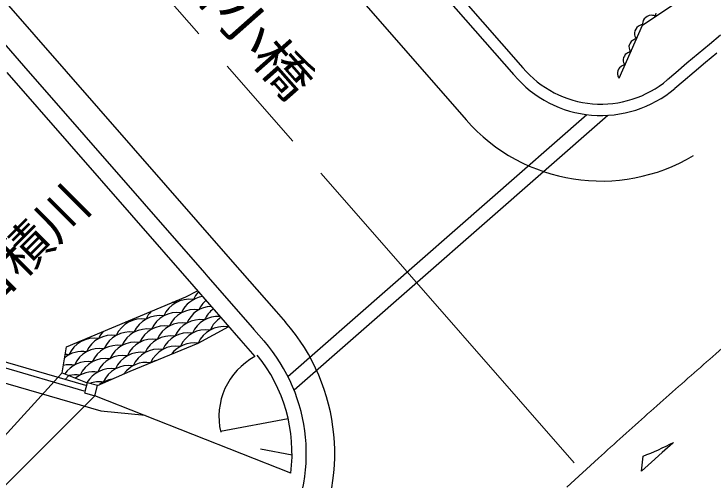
# Model space of a CAD drawing. Units: millimetres, scale not verified. Extents: x 40000 to 680000, y 20000 to 380000.
# Drawn here: x 131568 to 156110, y 249302 to 265651 of the extents above; entities that cross this region are included whole.
import ezdxf
from ezdxf.enums import TextEntityAlignment as Align

# ---------------------------------------------------------------- set-up
doc = ezdxf.new("R2010")
doc.units = ezdxf.units.MM
doc.header["$LTSCALE"] = 1000
doc.linetypes.add('CHAIN', pattern=[18.5, 12, -1.5, 3.5, -1.5])
for name, color, linetype, lineweight in [('M-BGD', 7, 'Continuous', 25), ('M-BMK', 2, 'CHAIN', 13), ('M-STR-STR1', 1, 'Continuous', 25)]:
    doc.layers.add(name, color=color, linetype=linetype, lineweight=lineweight)
doc.styles.add('ＭＳ ゴシック', font='')
doc.styles.get('ＭＳ ゴシック').set_extended_font_data('MS Gothic')

msp = doc.modelspace()

# ---------------------------------------------------------------- linework, layer by layer
at = {"layer": 'M-BGD'}
for p, q in [((135231, 275895), (147441, 261941)), ((128119, 269672), (139163, 257052)), ((144596, 269293), (149433, 263765)), ((144243, 269089), (149120, 263516)), ((153639, 265258), (155886, 266775)), ((153802, 265567), (153747, 265530)), ((153863, 265595), (153802, 265567)), ((153936, 265604), (153863, 265595)), ((153991, 265602), (153936, 265604)), ((154036, 265593), (153991, 265602)), ((154095, 265566), (154036, 265593)), ((154100, 265676), (154091, 265630)), ((154091, 265630), (154095, 265566)), ((153644, 265368), (153635, 265322)), ((153635, 265322), (153639, 265258)), ((153662, 265420), (153644, 265368)), ((153699, 265484), (153662, 265420)), ((153747, 265530), (153699, 265484)), ((152819, 263399), (153639, 265258)), ((153371, 265060), (153355, 264995)), ((153398, 265120), (153371, 265060)), ((153435, 265176), (153398, 265120)), ((153491, 265223), (153435, 265176)), ((153539, 265250), (153491, 265223)), ((153583, 265267), (153539, 265250)), ((153646, 265275), (153583, 265267)), ((130849, 265034), (131903, 263829)), ((153355, 264995), (153358, 264921)), ((153358, 264921), (153371, 264868)), ((153371, 264868), (153387, 264824)), ((153387, 264824), (153424, 264772)), ((156377, 264910), (155982, 264581)), ((153174, 264576), (153159, 264517)), ((153198, 264631), (153174, 264576)), ((153232, 264682), (153198, 264631)), ((153283, 264725), (153232, 264682)), ((153327, 264749), (153283, 264725)), ((153367, 264765), (153327, 264749)), ((153424, 264772), (153367, 264765)), ((155982, 264581), (155589, 264252)), ((153159, 264517), (153162, 264450)), ((153162, 264450), (153174, 264402)), ((153174, 264402), (153189, 264362)), ((153189, 264362), (153223, 264314)), ((152972, 264119), (152957, 264060)), ((152997, 264174), (152972, 264119)), ((153030, 264224), (152997, 264174)), ((153082, 264267), (153030, 264224)), ((153125, 264292), (153082, 264267)), ((153165, 264307), (153125, 264292)), ((153223, 264314), (153165, 264307)), ((155589, 264252), (155195, 263921)), ((156239, 264274), (155845, 263945)), ((131903, 263829), (138254, 256572)), ((152923, 263834), (152880, 263810)), ((152963, 263850), (152923, 263834)), ((152957, 264060), (152961, 263993)), ((152961, 263993), (152972, 263944)), ((153021, 263857), (152963, 263850)), ((152972, 263944), (152987, 263905)), ((152987, 263905), (153021, 263857)), ((155195, 263921), (154803, 263591)), ((155845, 263945), (155452, 263615)), ((131312, 263593), (137878, 256090)), ((152771, 263661), (152756, 263602)), ((152756, 263602), (152759, 263535)), ((152795, 263716), (152771, 263661)), ((152828, 263767), (152795, 263716)), ((152880, 263810), (152828, 263767)), ((154803, 263591), (154508, 263342)), ((155452, 263615), (155061, 263285)), ((152759, 263535), (152770, 263487)), ((152770, 263487), (152785, 263447)), ((152785, 263447), (152819, 263399)), ((155061, 263285), (154766, 263037)), ((139163, 257052), (140775, 255209)), ((134091, 252614), (120523, 256572)), ((138254, 256572), (138374, 256435)), ((134034, 252423), (120467, 256380)), ((138374, 256435), (139939, 254646)), ((119713, 256055), (134621, 251728)), ((137878, 256090), (139536, 254195)), ((133412, 253972), (137604, 255733)), ((137604, 255733), (138007, 255943)), ((140775, 255209), (141098, 254839)), ((138031, 254097), (139106, 254687)), ((139939, 254646), (139995, 254582)), ((139995, 254582), (140346, 254181)), ((135648, 253121), (138031, 254097)), ((139536, 254195), (140028, 253633)), ((133258, 253057), (133412, 253972)), ((133108, 252896), (133258, 253057)), ((133258, 253057), (133491, 252966)), ((134502, 252617), (135648, 253121)), ((133108, 252896), (128835, 248210)), ((133491, 252966), (133363, 252827)), ((133491, 252966), (134138, 252715)), ((134138, 252715), (134041, 252357)), ((134502, 252617), (134138, 252715)), ((134406, 252259), (134502, 252617)), ((134041, 252357), (134406, 252259)), ((134406, 252259), (130249, 248103)), ((141288, 249543), (134406, 252259)), ((134621, 251728), (136171, 251576)), ((141195, 251444), (138819, 251007)), ((154694, 250593), (154323, 250262)), ((154724, 250620), (154694, 250593)), ((141330, 250176), (140227, 250384)), ((153599, 249613), (153653, 250139)), ((154323, 250262), (153952, 249930)), ((153952, 249930), (153599, 249613))]:
    msp.add_line(p, q, dxfattribs=at)
for centre, radius, start, end in [((152182, 266090), 3600, 220.212, 310.212), ((152182, 266090), 4000, 220.212, 310.212), ((152182, 266090), 6300, 221.1873, 301.035), ((138340, 254774), 976, 99.0159, 156.3788), ((138764, 255238), 976, 137.4139, 156.3788), ((137720, 254665), 976, 81.1425, 156.3788), ((137100, 254556), 976, 81.1425, 88.6083), ((138144, 255129), 976, 151.0457, 156.3788), ((138959, 254882), 976, 132.2752, 156.3788), ((137915, 254309), 976, 81.1425, 156.3788), ((138535, 254418), 976, 92.7366, 156.3788), ((139155, 254527), 976, 127.1447, 156.3788), ((136676, 254092), 976, 81.1425, 156.3788), ((137100, 254556), 976, 136.9598, 156.3788), ((137295, 254201), 976, 81.1425, 156.3788), ((138730, 254062), 976, 85.8434, 156.3788), ((139350, 254171), 976, 121.9762, 156.3788), ((136056, 253983), 976, 81.1425, 156.3788), ((135436, 253874), 976, 81.1425, 86.4433), ((136481, 254447), 976, 152.5145, 156.3788), ((137491, 253845), 976, 81.1425, 156.3788), ((138110, 253954), 976, 81.1425, 156.3788), ((135831, 250230), 7000, 329.7911, 41.1873), ((135436, 253874), 976, 139.1258, 156.3788), ((136251, 253627), 976, 81.1425, 156.3788), ((136871, 253736), 976, 81.1425, 156.3788), ((138306, 253598), 976, 81.1425, 156.3788), ((138925, 253707), 976, 81.1425, 156.3788), ((139970, 254280), 976, 154.2231, 156.3788), ((134392, 253301), 976, 81.1425, 156.3788), ((135012, 253410), 976, 81.1425, 156.3788), ((135631, 253519), 976, 81.1425, 156.3788), ((137066, 253380), 976, 81.1425, 156.3788), ((137686, 253489), 976, 81.1425, 156.3788), ((133772, 253192), 976, 81.1425, 84.4316), ((135207, 253054), 976, 81.1425, 156.3788), ((135827, 253163), 976, 81.1425, 156.3788), ((136446, 253272), 976, 81.1425, 156.3788), ((137881, 253133), 976, 81.1425, 143.409), ((135831, 250230), 6000, 329.7911, 41.1873), ((133968, 252837), 976, 81.1425, 129.413), ((134587, 252945), 976, 81.1425, 156.3788), ((136022, 252807), 976, 81.1425, 156.3788), ((136642, 252916), 976, 81.1425, 156.3788), ((137261, 253025), 976, 81.1425, 156.3602), ((133348, 252728), 976, 81.1425, 88.872), ((134782, 252590), 976, 81.1425, 156.3788), ((135402, 252699), 976, 81.1425, 156.3788), ((141163, 251519), 2400, 118.2366, 193.1071), ((135831, 250230), 5500, 352.8311, 38.9344), ((133543, 252372), 976, 81.1425, 104.2919), ((134163, 252481), 976, 81.1425, 146.3817), ((135597, 252343), 976, 81.1425, 156.3788), ((136217, 252452), 976, 81.1679, 144.0916), ((136837, 252560), 976, 105.9101, 118.6415), ((134358, 252125), 976, 81.1425, 129.9872), ((134978, 252234), 976, 81.1425, 150.3104), ((133738, 252017), 976, 81.1425, 104.1191), ((135173, 251879), 976, 99.5605, 127.9794), ((134553, 251770), 976, 81.1425, 109.4189), ((150035, 259622), 10150, 290.8807, 297.5159)]:
    msp.add_arc(centre, radius, start, end, dxfattribs=at)
at = {"layer": 'M-BMK'}
for p, q in [((130160, 273984), (143331, 258932)), ((143331, 258932), (151529, 249563)), ((152086, 250065), (150976, 249056))]:
    msp.add_line(p, q, dxfattribs=at)
msp.add_arc((360071, 20191), 310000, 130.41971, 132.13812, dxfattribs=at)
at = {"layer": 'M-STR-STR1'}
for p, q in [((141186, 252936), (151683, 262121)), ((141401, 252460), (152414, 262097))]:
    msp.add_line(p, q, dxfattribs=at)

# ---------------------------------------------------------------- texts
at = {"layer": 'M-BGD', "style": 'ＭＳ ゴシック'}
msp.add_text('日積川', height=1320, rotation=45.035, dxfattribs=at).set_placement((130800, 254750), align=Align.BOTTOM_LEFT)
at = {"layer": 'M-STR-STR1', "style": 'ＭＳ ゴシック', "width": 1.15}
msp.add_text('宮小橋', height=1320, rotation=311.479, dxfattribs=at).set_placement((136824, 266905), align=Align.BOTTOM_LEFT)

doc.saveas('drawing.dxf')
